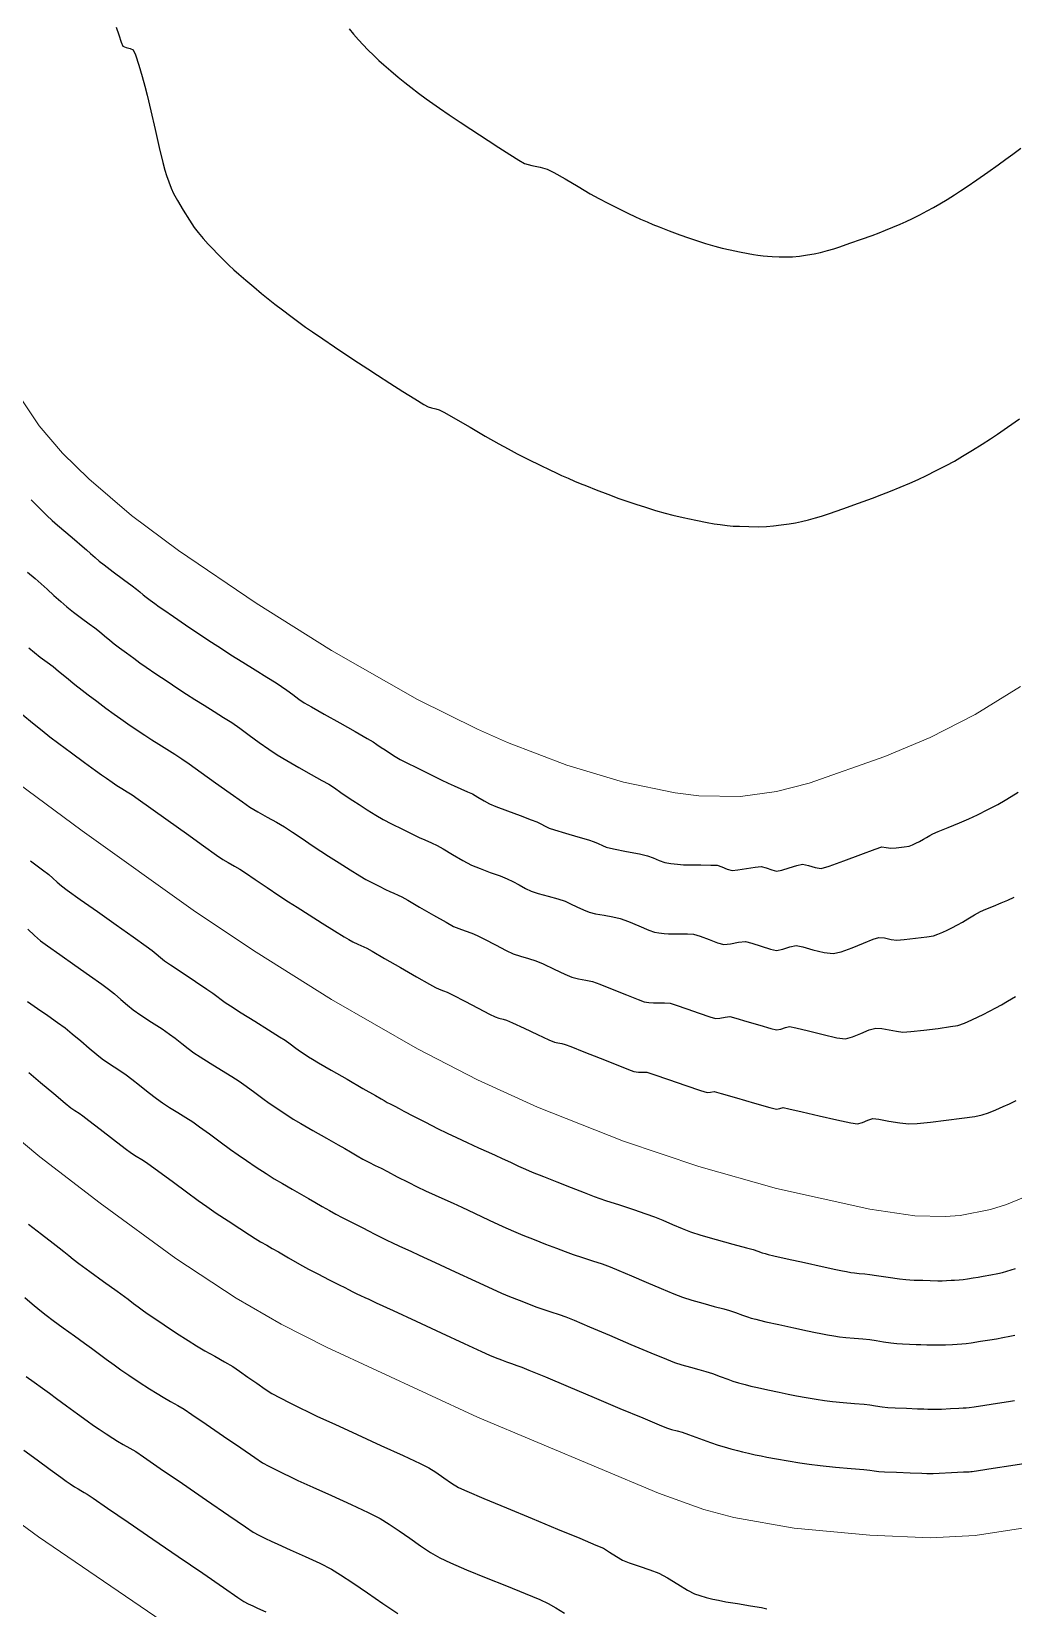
# Model space of a CAD drawing. Extents: x 27 to 849, y 0 to 853.
# Drawn here: x 140.2 to 180.9, y 426.9 to 492.2 of the extents above; entities that cross this region are included whole.
import ezdxf

# ---------------------------------------------------------------- set-up
doc = ezdxf.new("R2010")
doc.units = 0
doc.header["$LTSCALE"] = 2
doc.layers.add('Curva 1 m', color=5, linetype='Continuous')
doc.layers.add('Curva Mestra', color=1, linetype='Continuous')

msp = doc.modelspace()

# ---------------------------------------------------------------- linework, layer by layer
at = {"layer": 'Curva 1 m', "linetype": 'Continuous', "lineweight": -3}
for points, elevation in [([(143.723, 492.399), (143.835, 492.08), (143.932, 491.777), (144.006, 491.61), (144.136, 491.554), (144.308, 491.515), (144.435, 491.458), (144.525, 491.247), (144.659, 490.83), (144.8, 490.351), (144.91, 489.958), (145.005, 489.578), (145.157, 488.934), (145.337, 488.164), (145.513, 487.406), (145.657, 486.797), (145.739, 486.476), (145.813, 486.249), (145.906, 485.986), (146.007, 485.726), (146.103, 485.508), (146.261, 485.22), (146.507, 484.809), (146.764, 484.396), (146.959, 484.104), (147.126, 483.889), (147.331, 483.647), (147.541, 483.409), (147.726, 483.208), (147.919, 483.008), (148.153, 482.775), (148.393, 482.543), (148.601, 482.349), (148.804, 482.168), (149.094, 481.917), (149.424, 481.635), (149.749, 481.362), (150.023, 481.138), (150.293, 480.926), (150.615, 480.679), (150.958, 480.422), (151.288, 480.177), (151.574, 479.971), (151.865, 479.768), (152.283, 479.482), (152.773, 479.15), (153.283, 478.808), (153.76, 478.49), (154.15, 478.234), (154.556, 477.972), (155.064, 477.647), (155.601, 477.307), (156.094, 476.998), (156.467, 476.768), (156.646, 476.664), (156.793, 476.621), (156.967, 476.586), (157.114, 476.545), (157.33, 476.427), (157.789, 476.164), (158.387, 475.819), (159.018, 475.455), (159.578, 475.135), (159.962, 474.921), (160.344, 474.723), (160.812, 474.488), (161.288, 474.253), (161.694, 474.055), (161.952, 473.932), (162.181, 473.826), (162.449, 473.707), (162.718, 473.589), (162.95, 473.491), (163.211, 473.387), (163.617, 473.227), (164.089, 473.045), (164.549, 472.872), (164.917, 472.74), (165.257, 472.628), (165.658, 472.502), (166.076, 472.376), (166.468, 472.263), (166.789, 472.177), (167.219, 472.078), (167.739, 471.969), (168.213, 471.875), (168.505, 471.821), (168.753, 471.785), (169.036, 471.75), (169.285, 471.727), (169.544, 471.715), (169.936, 471.704), (170.348, 471.699), (170.67, 471.705), (170.952, 471.73), (171.281, 471.77), (171.604, 471.817), (171.868, 471.862), (172.118, 471.917), (172.408, 471.99), (172.695, 472.068), (172.941, 472.14), (173.272, 472.251), (173.83, 472.446), (174.475, 472.674), (175.063, 472.886), (175.452, 473.03), (175.801, 473.168), (176.206, 473.333), (176.608, 473.503), (176.952, 473.656), (177.297, 473.821), (177.702, 474.024), (178.108, 474.234), (178.452, 474.421), (178.796, 474.622), (179.201, 474.869), (179.607, 475.122), (179.952, 475.345), (180.235, 475.536), (180.654, 475.825), (181.146, 476.168)], 46), ([(153.381, 492.335), (153.555, 492.115), (153.766, 491.872), (153.956, 491.663), (154.157, 491.456), (154.397, 491.221), (154.612, 491.019), (154.814, 490.84), (155.104, 490.59), (155.415, 490.327), (155.679, 490.11), (155.939, 489.907), (156.251, 489.67), (156.568, 489.434), (156.842, 489.235), (157.117, 489.044), (157.516, 488.772), (157.972, 488.465), (158.414, 488.17), (158.774, 487.932), (159.136, 487.696), (159.579, 487.408), (160.029, 487.12), (160.409, 486.885), (160.646, 486.755), (160.94, 486.67), (161.287, 486.598), (161.583, 486.516), (161.858, 486.373), (162.324, 486.107), (162.865, 485.79), (163.368, 485.496), (163.718, 485.299), (164.089, 485.108), (164.537, 484.884), (164.949, 484.682), (165.21, 484.557), (165.448, 484.448), (165.72, 484.328), (165.959, 484.226), (166.223, 484.121), (166.634, 483.961), (167.076, 483.792), (167.434, 483.663), (167.762, 483.556), (168.148, 483.436), (168.528, 483.325), (168.838, 483.24), (169.161, 483.166), (169.551, 483.084), (169.907, 483.014), (170.125, 482.974), (170.311, 482.947), (170.524, 482.921), (170.71, 482.903), (170.905, 482.894), (171.199, 482.886), (171.508, 482.882), (171.749, 482.887), (172.041, 482.914), (172.372, 482.958), (172.648, 483.004), (172.906, 483.063), (173.198, 483.139), (173.453, 483.213), (173.701, 483.296), (174.12, 483.442), (174.603, 483.613), (175.044, 483.772), (175.335, 483.88), (175.598, 483.984), (175.901, 484.108), (176.203, 484.235), (176.46, 484.35), (176.719, 484.474), (177.023, 484.626), (177.327, 484.784), (177.585, 484.924), (177.844, 485.074), (178.148, 485.259), (178.452, 485.45), (178.71, 485.616), (178.979, 485.798), (179.381, 486.076), (179.835, 486.394), (180.263, 486.697), (180.585, 486.928), (180.868, 487.137), (181.2, 487.388)], 47), ([(140.199, 472.817), (140.359, 472.658), (140.597, 472.42), (140.854, 472.166), (141.073, 471.958), (141.3, 471.759), (141.637, 471.472), (142.003, 471.163), (142.316, 470.899), (142.496, 470.747), (142.663, 470.595), (142.853, 470.42), (143.023, 470.271), (143.23, 470.112), (143.601, 469.833), (144.023, 469.517), (144.385, 469.247), (144.574, 469.104), (144.702, 469.001), (144.847, 468.882), (144.975, 468.779), (145.129, 468.661), (145.33, 468.512), (145.508, 468.383), (145.703, 468.249), (146.094, 467.983), (146.603, 467.637), (147.156, 467.264), (147.675, 466.917), (148.084, 466.646), (148.48, 466.393), (148.967, 466.087), (149.483, 465.765), (149.966, 465.464), (150.352, 465.223), (150.58, 465.077), (150.799, 464.923), (151.049, 464.74), (151.3, 464.558), (151.521, 464.407), (151.812, 464.235), (152.344, 463.932), (152.99, 463.565), (153.627, 463.206), (154.128, 462.922), (154.368, 462.784), (154.529, 462.678), (154.71, 462.555), (154.87, 462.448), (155.054, 462.328), (155.286, 462.18), (155.494, 462.056), (155.741, 461.928), (156.192, 461.701), (156.719, 461.44), (157.192, 461.207), (157.484, 461.066), (157.723, 460.959), (158.009, 460.836), (158.281, 460.719), (158.482, 460.625), (158.71, 460.496), (158.965, 460.342), (159.194, 460.217), (159.461, 460.108), (159.932, 459.929), (160.466, 459.729), (160.923, 459.558), (161.16, 459.465), (161.319, 459.384), (161.498, 459.287), (161.658, 459.209), (161.892, 459.134), (162.337, 459.002), (162.852, 458.851), (163.296, 458.719), (163.53, 458.646), (163.689, 458.575), (163.868, 458.487), (164.027, 458.419), (164.326, 458.353), (164.864, 458.246), (165.413, 458.138), (165.744, 458.064), (165.971, 457.976), (166.227, 457.864), (166.456, 457.782), (166.699, 457.739), (166.984, 457.708), (167.236, 457.688), (167.516, 457.683), (167.942, 457.683), (168.362, 457.68), (168.621, 457.667), (168.821, 457.602), (169.046, 457.511), (169.245, 457.455), (169.479, 457.475), (169.842, 457.532), (170.206, 457.591), (170.443, 457.612), (170.65, 457.56), (170.883, 457.475), (171.089, 457.43), (171.3, 457.472), (171.613, 457.567), (171.932, 457.662), (172.162, 457.708), (172.408, 457.662), (172.688, 457.577), (172.932, 457.537), (173.262, 457.634), (173.875, 457.853), (174.575, 458.114), (175.164, 458.332), (175.443, 458.427), (175.629, 458.404), (175.818, 458.373), (176.043, 458.392), (176.37, 458.432), (176.577, 458.465), (176.719, 458.518), (176.859, 458.581), (177.013, 458.659), (177.18, 458.748), (177.291, 458.814), (177.43, 458.899), (177.554, 458.968), (177.777, 459.062), (178.196, 459.232), (178.669, 459.427), (179.054, 459.594), (179.413, 459.766), (179.841, 459.981), (180.251, 460.194), (180.554, 460.36), (180.805, 460.515), (181.092, 460.704)], 44), ([(140.053, 469.813), (140.365, 469.551), (140.624, 469.329), (140.866, 469.11), (141.147, 468.851), (141.43, 468.593), (141.679, 468.378), (141.953, 468.163), (142.288, 467.913), (142.61, 467.677), (142.842, 467.502), (143.028, 467.353), (143.243, 467.177), (143.457, 467), (143.644, 466.851), (143.862, 466.685), (144.15, 466.469), (144.452, 466.246), (144.71, 466.06), (144.974, 465.877), (145.372, 465.606), (145.832, 465.296), (146.279, 464.997), (146.642, 464.758), (146.979, 464.543), (147.373, 464.299), (147.786, 464.044), (148.179, 463.798), (148.514, 463.58), (148.848, 463.347), (149.238, 463.063), (149.65, 462.761), (150.048, 462.476), (150.395, 462.241), (150.79, 462.004), (151.292, 461.719), (151.81, 461.43), (152.253, 461.184), (152.531, 461.024), (152.765, 460.872), (153.034, 460.69), (153.302, 460.507), (153.534, 460.352), (153.795, 460.182), (154.131, 459.966), (154.481, 459.746), (154.782, 459.567), (155.132, 459.384), (155.582, 459.159), (156.006, 458.953), (156.274, 458.825), (156.513, 458.72), (156.787, 458.604), (157.023, 458.495), (157.275, 458.351), (157.666, 458.117), (158.092, 457.867), (158.447, 457.677), (158.799, 457.53), (159.225, 457.373), (159.63, 457.227), (159.922, 457.113), (160.153, 456.998), (160.418, 456.854), (160.683, 456.711), (160.917, 456.602), (161.214, 456.503), (161.62, 456.387), (162.025, 456.273), (162.321, 456.179), (162.552, 456.078), (162.817, 455.948), (163.082, 455.82), (163.316, 455.725), (163.586, 455.66), (163.937, 455.596), (164.299, 455.53), (164.603, 455.459), (164.945, 455.334), (165.383, 455.154), (165.787, 454.986), (166.027, 454.896), (166.21, 454.863), (166.424, 454.84), (166.612, 454.825), (166.802, 454.825), (167.089, 454.831), (167.396, 454.83), (167.651, 454.809), (167.926, 454.727), (168.288, 454.589), (168.643, 454.456), (168.899, 454.387), (169.183, 454.411), (169.511, 454.477), (169.797, 454.505), (170.068, 454.441), (170.451, 454.317), (170.83, 454.195), (171.089, 454.14), (171.344, 454.192), (171.637, 454.292), (171.893, 454.348), (172.168, 454.293), (172.594, 454.17), (173.054, 454.051), (173.435, 454.008), (173.767, 454.085), (174.216, 454.248), (174.687, 454.439), (175.086, 454.601), (175.318, 454.675), (175.555, 454.656), (175.828, 454.6), (176.068, 454.567), (176.368, 454.588), (176.843, 454.642), (177.311, 454.704), (177.585, 454.75), (177.768, 454.813), (177.972, 454.901), (178.149, 454.983), (178.344, 455.079), (178.583, 455.204), (178.791, 455.316), (179.014, 455.449), (179.292, 455.618), (179.541, 455.757), (179.762, 455.855), (180.07, 455.98), (180.395, 456.11), (180.666, 456.227), (180.925, 456.35)], 43), ([(140.111, 466.68), (140.335, 466.484), (140.579, 466.295), (140.863, 466.086), (141.11, 465.901), (141.338, 465.716), (141.666, 465.447), (142.016, 465.161), (142.313, 464.924), (142.572, 464.726), (142.919, 464.466), (143.297, 464.186), (143.647, 463.928), (143.912, 463.738), (144.209, 463.531), (144.559, 463.294), (144.907, 463.062), (145.2, 462.869), (145.488, 462.687), (145.825, 462.478), (146.162, 462.269), (146.448, 462.084), (146.745, 461.876), (147.243, 461.519), (147.843, 461.086), (148.447, 460.652), (148.955, 460.291), (149.269, 460.076), (149.595, 459.882), (149.98, 459.668), (150.366, 459.455), (150.693, 459.264), (151.028, 459.047), (151.433, 458.772), (151.844, 458.492), (152.198, 458.256), (152.523, 458.047), (152.958, 457.77), (153.416, 457.48), (153.815, 457.232), (154.07, 457.079), (154.316, 456.95), (154.615, 456.801), (154.89, 456.668), (155.065, 456.585), (155.224, 456.515), (155.407, 456.437), (155.564, 456.364), (155.812, 456.223), (156.299, 455.939), (156.877, 455.602), (157.393, 455.305), (157.7, 455.138), (157.924, 455.044), (158.19, 454.948), (158.457, 454.852), (158.683, 454.762), (158.99, 454.607), (159.435, 454.372), (159.877, 454.139), (160.175, 453.994), (160.471, 453.898), (160.814, 453.805), (161.111, 453.713), (161.416, 453.578), (161.866, 453.365), (162.312, 453.156), (162.604, 453.032), (162.875, 452.968), (163.189, 452.914), (163.462, 452.854), (163.76, 452.743), (164.281, 452.535), (164.866, 452.299), (165.358, 452.101), (165.597, 452.009), (165.791, 451.979), (165.987, 451.962), (166.173, 451.963), (166.444, 451.967), (166.68, 451.952), (166.929, 451.875), (167.372, 451.72), (167.878, 451.539), (168.315, 451.387), (168.552, 451.318), (168.742, 451.335), (168.961, 451.378), (169.151, 451.397), (169.399, 451.336), (169.86, 451.2), (170.39, 451.04), (170.848, 450.906), (171.089, 450.85), (171.259, 450.884), (171.454, 450.951), (171.625, 450.989), (171.888, 450.934), (172.403, 450.804), (173.018, 450.65), (173.58, 450.523), (173.938, 450.478), (174.236, 450.553), (174.583, 450.698), (174.921, 450.844), (175.193, 450.923), (175.45, 450.91), (175.753, 450.854), (176.057, 450.791), (176.318, 450.76), (176.647, 450.782), (177.182, 450.838), (177.778, 450.911), (178.297, 450.983), (178.594, 451.036), (178.868, 451.13), (179.175, 451.262), (179.44, 451.385), (179.648, 451.487), (179.909, 451.621), (180.177, 451.762), (180.403, 451.885), (180.658, 452.034), (180.987, 452.232)], 42), ([(139.861, 463.903), (140.259, 463.578), (140.658, 463.254), (140.982, 462.997), (141.354, 462.714), (141.871, 462.328), (142.415, 461.926), (142.869, 461.593), (143.114, 461.415), (143.319, 461.273), (143.555, 461.114), (143.758, 460.98), (143.956, 460.855), (144.184, 460.715), (144.382, 460.588), (144.632, 460.412), (145.167, 460.03), (145.873, 459.525), (146.637, 458.979), (147.346, 458.473), (147.886, 458.09), (148.144, 457.91), (148.369, 457.778), (148.629, 457.634), (148.855, 457.504), (149.084, 457.354), (149.486, 457.082), (149.976, 456.751), (150.464, 456.423), (150.862, 456.16), (151.225, 455.927), (151.721, 455.614), (152.264, 455.271), (152.774, 454.952), (153.166, 454.708), (153.358, 454.591), (153.533, 454.501), (153.731, 454.403), (153.856, 454.344), (153.981, 454.289), (154.105, 454.234), (154.326, 454.108), (154.839, 453.811), (155.502, 453.428), (156.17, 453.043), (156.702, 452.738), (156.953, 452.598), (157.108, 452.535), (157.288, 452.471), (157.445, 452.41), (157.689, 452.286), (158.165, 452.039), (158.719, 451.751), (159.193, 451.506), (159.434, 451.387), (159.582, 451.339), (159.754, 451.292), (159.902, 451.246), (160.145, 451.137), (160.623, 450.917), (161.179, 450.66), (161.654, 450.442), (161.892, 450.338), (162.027, 450.306), (162.185, 450.279), (162.321, 450.249), (162.568, 450.155), (163.102, 449.944), (163.775, 449.676), (164.442, 449.411), (164.955, 449.207), (165.168, 449.123), (165.266, 449.109), (165.363, 449.099), (165.514, 449.102), (165.71, 449.094), (165.997, 449.001), (166.607, 448.792), (167.323, 448.546), (167.928, 448.339), (168.206, 448.25), (168.355, 448.269), (168.505, 448.289), (168.796, 448.211), (169.428, 448.03), (170.174, 447.815), (170.804, 447.635), (171.089, 447.56), (171.223, 447.594), (171.357, 447.629), (171.594, 447.578), (172.145, 447.451), (172.857, 447.285), (173.579, 447.121), (174.157, 446.995), (174.44, 446.949), (174.641, 447.007), (174.867, 447.108), (175.068, 447.171), (175.318, 447.145), (175.732, 447.07), (176.189, 446.992), (176.568, 446.954), (176.91, 446.974), (177.463, 447.029), (178.119, 447.105), (178.767, 447.188), (179.298, 447.265), (179.603, 447.321), (179.869, 447.409), (180.173, 447.533), (180.474, 447.668), (180.731, 447.787), (181.008, 447.922)], 41), ([(140.174, 457.854), (140.675, 457.486), (140.934, 457.291), (141.101, 457.141), (141.287, 456.966), (141.454, 456.817), (141.701, 456.637), (142.239, 456.254), (142.951, 455.748), (143.722, 455.202), (144.434, 454.697), (144.971, 454.315), (145.216, 454.139), (145.379, 454.004), (145.562, 453.847), (145.726, 453.713), (145.976, 453.542), (146.454, 453.223), (147.008, 452.854), (147.485, 452.537), (147.732, 452.369), (147.893, 452.247), (148.073, 452.104), (148.235, 451.983), (148.456, 451.842), (148.905, 451.56), (149.471, 451.206), (150.038, 450.851), (150.496, 450.564), (150.731, 450.415), (150.939, 450.265), (151.173, 450.091), (151.356, 449.958), (151.513, 449.851), (151.695, 449.731), (151.856, 449.628), (152.107, 449.482), (152.632, 449.18), (153.293, 448.8), (153.951, 448.423), (154.467, 448.128), (154.703, 447.992), (154.823, 447.923), (154.959, 447.845), (155.078, 447.778), (155.265, 447.681), (155.453, 447.586), (155.648, 447.484), (156.046, 447.276), (156.545, 447.017), (157.044, 446.761), (157.443, 446.562), (157.819, 446.385), (158.274, 446.177), (158.739, 445.967), (159.148, 445.783), (159.432, 445.654), (159.721, 445.519), (160.056, 445.361), (160.392, 445.205), (160.682, 445.075), (160.965, 444.958), (161.424, 444.773), (161.986, 444.548), (162.574, 444.316), (163.114, 444.106), (163.53, 443.949), (164.004, 443.783), (164.577, 443.592), (165.162, 443.399), (165.674, 443.229), (166.026, 443.105), (166.374, 442.962), (166.775, 442.786), (167.177, 442.612), (167.526, 442.475), (167.942, 442.348), (168.583, 442.166), (169.274, 441.975), (169.841, 441.82), (170.11, 441.746), (170.316, 441.673), (170.485, 441.611), (170.609, 441.576), (170.735, 441.543), (170.972, 441.49), (171.528, 441.367), (172.246, 441.208), (172.971, 441.048), (173.547, 440.921), (173.818, 440.863), (173.977, 440.832), (174.158, 440.8), (174.318, 440.776), (174.503, 440.757), (174.737, 440.736), (174.943, 440.716), (175.229, 440.675), (175.705, 440.604), (176.176, 440.535), (176.443, 440.498), (176.602, 440.489), (176.784, 440.483), (176.943, 440.478), (177.141, 440.472), (177.455, 440.463), (177.763, 440.455), (177.943, 440.452), (178.13, 440.459), (178.318, 440.47), (178.462, 440.479), (178.652, 440.492), (178.818, 440.507), (179.002, 440.532), (179.237, 440.569), (179.443, 440.604), (179.651, 440.642), (179.957, 440.699), (180.259, 440.757), (180.453, 440.799), (180.621, 440.848), (180.811, 440.911), (180.978, 440.961)], 39), ([(140.072, 455.015), (140.348, 454.756), (140.592, 454.542), (140.883, 454.327), (141.39, 453.965), (142.007, 453.531), (142.622, 453.098), (143.127, 452.741), (143.413, 452.534), (143.651, 452.339), (143.922, 452.107), (144.194, 451.875), (144.434, 451.683), (144.75, 451.463), (145.19, 451.173), (145.628, 450.885), (145.939, 450.674), (146.172, 450.498), (146.44, 450.287), (146.708, 450.077), (146.943, 449.903), (147.211, 449.729), (147.623, 449.472), (148.088, 449.185), (148.516, 448.919), (148.815, 448.726), (149.117, 448.512), (149.47, 448.251), (149.807, 448), (150.065, 447.813), (150.294, 447.657), (150.561, 447.478), (150.831, 447.301), (151.065, 447.153), (151.372, 446.972), (151.877, 446.682), (152.441, 446.359), (152.928, 446.082), (153.201, 445.926), (153.44, 445.788), (153.713, 445.631), (153.951, 445.497), (154.188, 445.373), (154.461, 445.234), (154.701, 445.113), (154.963, 444.976), (155.374, 444.762), (155.822, 444.531), (156.193, 444.345), (156.536, 444.184), (156.938, 444.002), (157.34, 443.821), (157.685, 443.664), (158.044, 443.497), (158.575, 443.247), (159.177, 442.965), (159.747, 442.702), (160.185, 442.506), (160.576, 442.343), (161.037, 442.157), (161.517, 441.968), (161.963, 441.796), (162.321, 441.662), (162.658, 441.544), (163.052, 441.414), (163.464, 441.28), (163.857, 441.149), (164.193, 441.029), (164.551, 440.883), (165.077, 440.659), (165.688, 440.395), (166.3, 440.133), (166.829, 439.911), (167.193, 439.769), (167.569, 439.651), (168.035, 439.519), (168.507, 439.392), (168.9, 439.287), (169.13, 439.222), (169.385, 439.133), (169.672, 439.027), (169.88, 438.953), (170.039, 438.907), (170.22, 438.857), (170.38, 438.816), (170.647, 438.756), (171.176, 438.638), (171.803, 438.499), (172.363, 438.376), (172.693, 438.306), (172.923, 438.262), (173.192, 438.213), (173.461, 438.167), (173.693, 438.132), (173.959, 438.104), (174.306, 438.073), (174.658, 438.042), (174.943, 438.013), (175.208, 437.975), (175.519, 437.927), (175.823, 437.88), (176.068, 437.85), (176.308, 437.834), (176.592, 437.823), (176.865, 437.815), (177.068, 437.81), (177.307, 437.801), (177.579, 437.792), (177.818, 437.79), (178.079, 437.799), (178.373, 437.815), (178.568, 437.827), (178.756, 437.839), (178.943, 437.854), (179.152, 437.884), (179.529, 437.942), (179.926, 438.005), (180.193, 438.048), (180.456, 438.096), (180.752, 438.152), (180.951, 438.194)], 38), ([(140.053, 452.024), (140.46, 451.737), (140.893, 451.438), (141.296, 451.158), (141.611, 450.928), (141.907, 450.69), (142.257, 450.395), (142.613, 450.091), (142.924, 449.827), (143.141, 449.652), (143.37, 449.492), (143.642, 449.314), (143.914, 449.137), (144.145, 448.98), (144.371, 448.809), (144.695, 448.556), (145.057, 448.272), (145.396, 448.01), (145.651, 447.822), (145.936, 447.636), (146.274, 447.428), (146.612, 447.222), (146.899, 447.038), (147.181, 446.837), (147.586, 446.539), (148.038, 446.205), (148.459, 445.894), (148.774, 445.668), (149.122, 445.431), (149.532, 445.157), (149.938, 444.891), (150.274, 444.678), (150.612, 444.477), (151.013, 444.247), (151.402, 444.028), (151.698, 443.86), (151.959, 443.71), (152.262, 443.534), (152.565, 443.361), (152.823, 443.217), (153.086, 443.078), (153.397, 442.919), (153.702, 442.765), (153.948, 442.64), (154.179, 442.521), (154.447, 442.381), (154.714, 442.243), (154.943, 442.128), (155.172, 442.021), (155.439, 441.899), (155.707, 441.779), (155.938, 441.674), (156.281, 441.515), (156.944, 441.206), (157.771, 440.82), (158.608, 440.432), (159.298, 440.113), (159.688, 439.937), (160.022, 439.798), (160.417, 439.641), (160.803, 439.491), (161.111, 439.374), (161.399, 439.275), (161.736, 439.164), (162.072, 439.054), (162.36, 438.952), (162.694, 438.815), (163.336, 438.544), (164.162, 438.194), (165.05, 437.817), (165.878, 437.467), (166.521, 437.198), (166.86, 437.063), (167.161, 436.97), (167.518, 436.873), (167.869, 436.78), (168.151, 436.698), (168.427, 436.603), (168.753, 436.484), (169.06, 436.371), (169.276, 436.295), (169.514, 436.226), (169.786, 436.151), (170.026, 436.09), (170.296, 436.027), (170.723, 435.931), (171.187, 435.829), (171.568, 435.75), (171.914, 435.684), (172.316, 435.61), (172.72, 435.542), (173.068, 435.489), (173.398, 435.452), (173.844, 435.41), (174.312, 435.368), (174.71, 435.332), (174.943, 435.31), (175.182, 435.275), (175.454, 435.232), (175.693, 435.201), (175.993, 435.184), (176.468, 435.166), (176.931, 435.149), (177.193, 435.141), (177.352, 435.135), (177.534, 435.129), (177.693, 435.127), (177.918, 435.136), (178.287, 435.155), (178.64, 435.173), (178.818, 435.183), (178.943, 435.191), (179.068, 435.202), (179.269, 435.232), (179.711, 435.3), (180.239, 435.381), (180.701, 435.453), (180.943, 435.492)], 37), ([(140.102, 449.083), (140.595, 448.671), (141.146, 448.208), (141.611, 447.817), (141.849, 447.621), (142.008, 447.512), (142.192, 447.392), (142.351, 447.285), (142.595, 447.099), (143.068, 446.733), (143.621, 446.306), (144.101, 445.936), (144.359, 445.741), (144.557, 445.614), (144.785, 445.475), (144.984, 445.349), (145.189, 445.201), (145.587, 444.908), (146.098, 444.531), (146.639, 444.134), (147.128, 443.777), (147.484, 443.523), (147.875, 443.257), (148.36, 442.934), (148.85, 442.612), (149.254, 442.349), (149.484, 442.203), (149.709, 442.07), (149.968, 441.922), (150.195, 441.794), (150.454, 441.644), (150.869, 441.404), (151.321, 441.145), (151.695, 440.936), (152.078, 440.735), (152.544, 440.497), (152.961, 440.286), (153.195, 440.167), (153.354, 440.085), (153.535, 439.991), (153.693, 439.911), (153.851, 439.838), (154.032, 439.756), (154.19, 439.684), (154.499, 439.541), (155.207, 439.213), (156.155, 438.773), (157.185, 438.294), (158.14, 437.852), (158.861, 437.519), (159.19, 437.368), (159.422, 437.273), (159.686, 437.169), (159.902, 437.087), (160.101, 437.019), (160.328, 436.945), (160.526, 436.876), (160.824, 436.752), (161.509, 436.464), (162.452, 436.067), (163.525, 435.615), (164.597, 435.163), (165.541, 434.767), (166.227, 434.479), (166.526, 434.357), (166.731, 434.295), (166.966, 434.233), (167.172, 434.174), (167.441, 434.079), (167.887, 433.917), (168.351, 433.749), (168.672, 433.637), (168.911, 433.567), (169.194, 433.488), (169.467, 433.416), (169.672, 433.363), (169.917, 433.306), (170.197, 433.244), (170.443, 433.193), (170.679, 433.148), (171.082, 433.074), (171.567, 432.988), (172.049, 432.906), (172.443, 432.846), (172.899, 432.795), (173.525, 432.734), (174.174, 432.675), (174.696, 432.629), (174.943, 432.606), (175.13, 432.578), (175.318, 432.552), (175.56, 432.54), (176.051, 432.52), (176.621, 432.498), (177.1, 432.48), (177.318, 432.472), (177.443, 432.468), (177.568, 432.465), (177.822, 432.477), (178.332, 432.502), (178.835, 432.528), (179.068, 432.54), (179.13, 432.544), (179.193, 432.549), (179.453, 432.589), (180.063, 432.683), (180.794, 432.796), (181.414, 432.893)], 36), ([(140.087, 442.801), (140.638, 442.38), (141.114, 442.016), (141.369, 441.82), (141.554, 441.667), (141.763, 441.492), (141.949, 441.341), (142.178, 441.172), (142.632, 440.84), (143.198, 440.427), (143.764, 440.014), (144.219, 439.683), (144.449, 439.516), (144.642, 439.373), (144.862, 439.211), (145.057, 439.072), (145.29, 438.914), (145.719, 438.627), (146.231, 438.287), (146.714, 437.97), (147.057, 437.751), (147.401, 437.55), (147.807, 437.324), (148.213, 437.097), (148.557, 436.894), (148.838, 436.707), (149.185, 436.463), (149.554, 436.203), (149.9, 435.964), (150.179, 435.783), (150.52, 435.594), (150.923, 435.387), (151.329, 435.186), (151.679, 435.015), (152.066, 434.834), (152.787, 434.503), (153.709, 434.081), (154.695, 433.628), (155.609, 433.207), (156.316, 432.877), (156.679, 432.699), (156.968, 432.517), (157.294, 432.29), (157.621, 432.064), (157.911, 431.886), (158.259, 431.729), (158.963, 431.43), (159.903, 431.038), (160.958, 430.6), (162.006, 430.165), (162.929, 429.783), (163.604, 429.5), (163.911, 429.367), (164.166, 429.211), (164.45, 429.021), (164.706, 428.87), (164.981, 428.765), (165.396, 428.627), (165.841, 428.476), (166.206, 428.333), (166.563, 428.14), (166.993, 427.882), (167.398, 427.636), (167.681, 427.484), (167.907, 427.406), (168.175, 427.33), (168.447, 427.264), (168.681, 427.21), (168.983, 427.154), (169.472, 427.072), (170.01, 426.983), (170.459, 426.907), (170.681, 426.863)], 34), ([(139.939, 439.758), (140.249, 439.499), (140.56, 439.24), (140.83, 439.022), (141.116, 438.808), (141.534, 438.502), (141.997, 438.166), (142.417, 437.863), (142.706, 437.653), (142.986, 437.447), (143.311, 437.206), (143.637, 436.968), (143.92, 436.766), (144.252, 436.54), (144.683, 436.253), (145.108, 435.974), (145.42, 435.775), (145.679, 435.624), (145.983, 435.455), (146.287, 435.284), (146.545, 435.132), (146.867, 434.916), (147.452, 434.513), (148.169, 434.018), (148.886, 433.523), (149.471, 433.123), (149.791, 432.911), (150.046, 432.77), (150.348, 432.614), (150.653, 432.463), (150.916, 432.335), (151.251, 432.181), (151.871, 431.904), (152.648, 431.554), (153.457, 431.185), (154.171, 430.849), (154.666, 430.598), (155.038, 430.37), (155.455, 430.088), (155.895, 429.78), (156.336, 429.472), (156.754, 429.194), (157.129, 428.972), (157.573, 428.763), (158.246, 428.476), (159.051, 428.146), (159.89, 427.806), (160.664, 427.493), (161.277, 427.24), (161.629, 427.083), (161.937, 426.904), (162.298, 426.673)], 33), ([(139.998, 436.488), (140.334, 436.243), (140.672, 436), (140.962, 435.79), (141.254, 435.576), (141.672, 435.269), (142.125, 434.937), (142.526, 434.644), (142.784, 434.459), (143.023, 434.296), (143.309, 434.106), (143.582, 433.928), (143.784, 433.799), (144.022, 433.662), (144.296, 433.509), (144.534, 433.37), (144.855, 433.153), (145.551, 432.677), (146.471, 432.044), (147.467, 431.36), (148.387, 430.729), (149.082, 430.254), (149.403, 430.039), (149.638, 429.911), (149.911, 429.773), (150.153, 429.655), (150.429, 429.531), (150.936, 429.308), (151.555, 429.03), (152.166, 428.745), (152.653, 428.497), (153.019, 428.271), (153.531, 427.929), (154.135, 427.515), (154.775, 427.076), (155.394, 426.657)], 32), ([(139.893, 433.434), (140.446, 433.029), (140.996, 432.627), (141.433, 432.308), (141.647, 432.153), (141.813, 432.04), (142.003, 431.915), (142.147, 431.823), (142.266, 431.754), (142.404, 431.678), (142.522, 431.609), (142.767, 431.442), (143.37, 431.03), (144.227, 430.443), (145.238, 429.75), (146.299, 429.023), (147.31, 428.331), (148.167, 427.744), (148.769, 427.333), (149.014, 427.167), (149.2, 427.068), (149.389, 426.975), (149.582, 426.889), (149.932, 426.734)], 31)]:
    msp.add_lwpolyline(points, dxfattribs=dict(at, elevation=elevation))
at = {"layer": 'Curva Mestra', "lineweight": 0}
for points, elevation in [([(77.247, 515.039), (78.312, 511.45), (79.458, 507.93), (80.775, 504.172), (82.144, 500.606), (83.173, 498.155), (84.198, 495.918), (85.326, 493.692), (86.736, 491.133), (92.22, 481.873), (94.1, 478.887), (95.753, 476.477), (98.421, 473.013), (105.443, 464.454), (107.562, 461.94), (109.809, 459.44), (113.976, 455.065), (122.009, 446.94), (128.669, 440.065), (131.85, 436.94), (134.574, 434.455), (137.474, 432.065), (140.511, 429.847), (148.626, 424.295)], 30), ([(139.767, 477.034), (140.537, 475.873), (141.496, 474.752), (142.589, 473.678), (144.367, 472.165), (146.306, 470.706), (149.526, 468.535), (152.646, 466.573), (156.206, 464.544), (158.693, 463.307), (159.941, 462.756), (162.399, 461.817), (164.739, 461.113), (166.885, 460.669), (167.86, 460.551), (169.591, 460.524), (171.089, 460.72), (172.43, 461.067), (175.568, 462.179), (177.443, 462.962), (179.318, 463.918), (181.193, 465.073)], 45), ([(139.651, 461.069), (142.316, 459.092), (147.018, 455.744), (149.526, 454.064), (152.646, 452.103), (156.206, 450.059), (158.693, 448.779), (161.18, 447.644), (164.739, 446.237), (167.86, 445.181), (171.089, 444.269), (174.943, 443.419), (176.818, 443.147), (178.068, 443.114), (178.693, 443.16), (179.956, 443.403), (180.612, 443.606), (182.021, 444.188)], 40), ([(138.006, 447.718), (140.557, 445.59), (143.068, 443.661), (146.193, 441.378), (148.693, 439.727), (150.568, 438.655), (152.443, 437.694), (158.693, 434.799), (166.193, 431.651), (168.068, 430.979), (169.318, 430.637), (171.818, 430.203), (174.943, 429.903), (177.443, 429.803), (179.318, 429.896), (182.443, 430.38)], 35)]:
    msp.add_lwpolyline(points, dxfattribs=dict(at, elevation=elevation)).dxf.unprotected_set("ltscale", 0)

doc.saveas('drawing.dxf')
